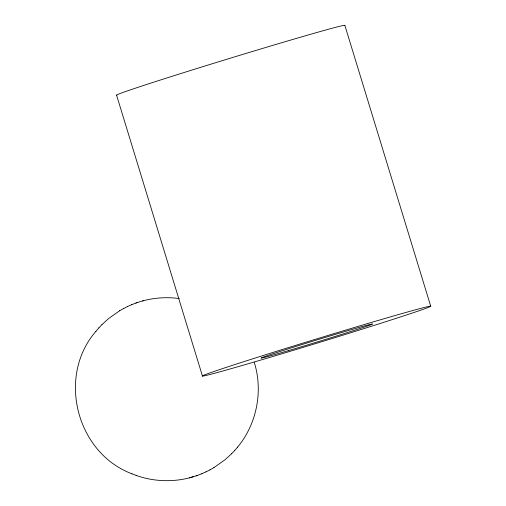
<?xml version="1.0" encoding="UTF-8"?>
<svg xmlns="http://www.w3.org/2000/svg" width="506" height="506" viewBox="0 0 506 506"><rect width="100%" height="100%" fill="white"/><g stroke="black" fill="none" stroke-linecap="round" stroke-linejoin="round"><path stroke-width="0.76" d="M95.976 331.247C56.836 376.135 76.254 452.921 132.015 473.825M237.586 447.146C256.795 424.003 263.272 391.144 254.29 362.448M101.94 324.643L108.613 318.552L119.663 310.754M213.893 467.639L224.942 459.834L231.621 453.749M95.919 331.31L98.898 327.844M234.664 450.549L237.637 447.083M98.847 327.901L101.984 324.586M231.577 453.8L234.714 450.492M123.489 308.578L127.613 306.497M205.948 471.896L210.066 469.808M119.593 310.798L123.553 308.546M210.009 469.846L213.968 467.595M127.537 306.528L131.832 304.625M206.024 471.858L201.723 473.761M135.848 303.075L137.493 302.525M196.062 475.868L197.713 475.311M131.743 304.663L135.893 303.062M197.663 475.33L201.818 473.73M136.734 302.771C150.301 298.034 164.994 296.592 179.219 298.553M189.288 477.885L196.821 475.621M142.61 300.962L143.375 300.741M193.532 476.69L190.186 477.645M189.333 477.879C172.129 482.288 153.052 481.503 136.139 475.406M131.939 473.799L136.203 475.431M344.858 25.376L430.726 306.231A119.365 2.081 -17 0 1 259.034 360.576A119.365 2.081 -17 0 1 259.97 356.515A119.365 2.081 -17 0 1 430.726 306.231M116.563 95.134L202.425 375.983M116.816 95.21A119.365 2.081 -17 0 1 231.248 57.912A119.365 2.081 -17 0 1 344.529 25.635M288.344 350.658A58.569 1.025 -17 0 0 372.587 323.998A58.569 1.025 -17 0 0 288.799 348.672A58.569 1.025 -17 0 0 288.344 350.658"/></g></svg>
